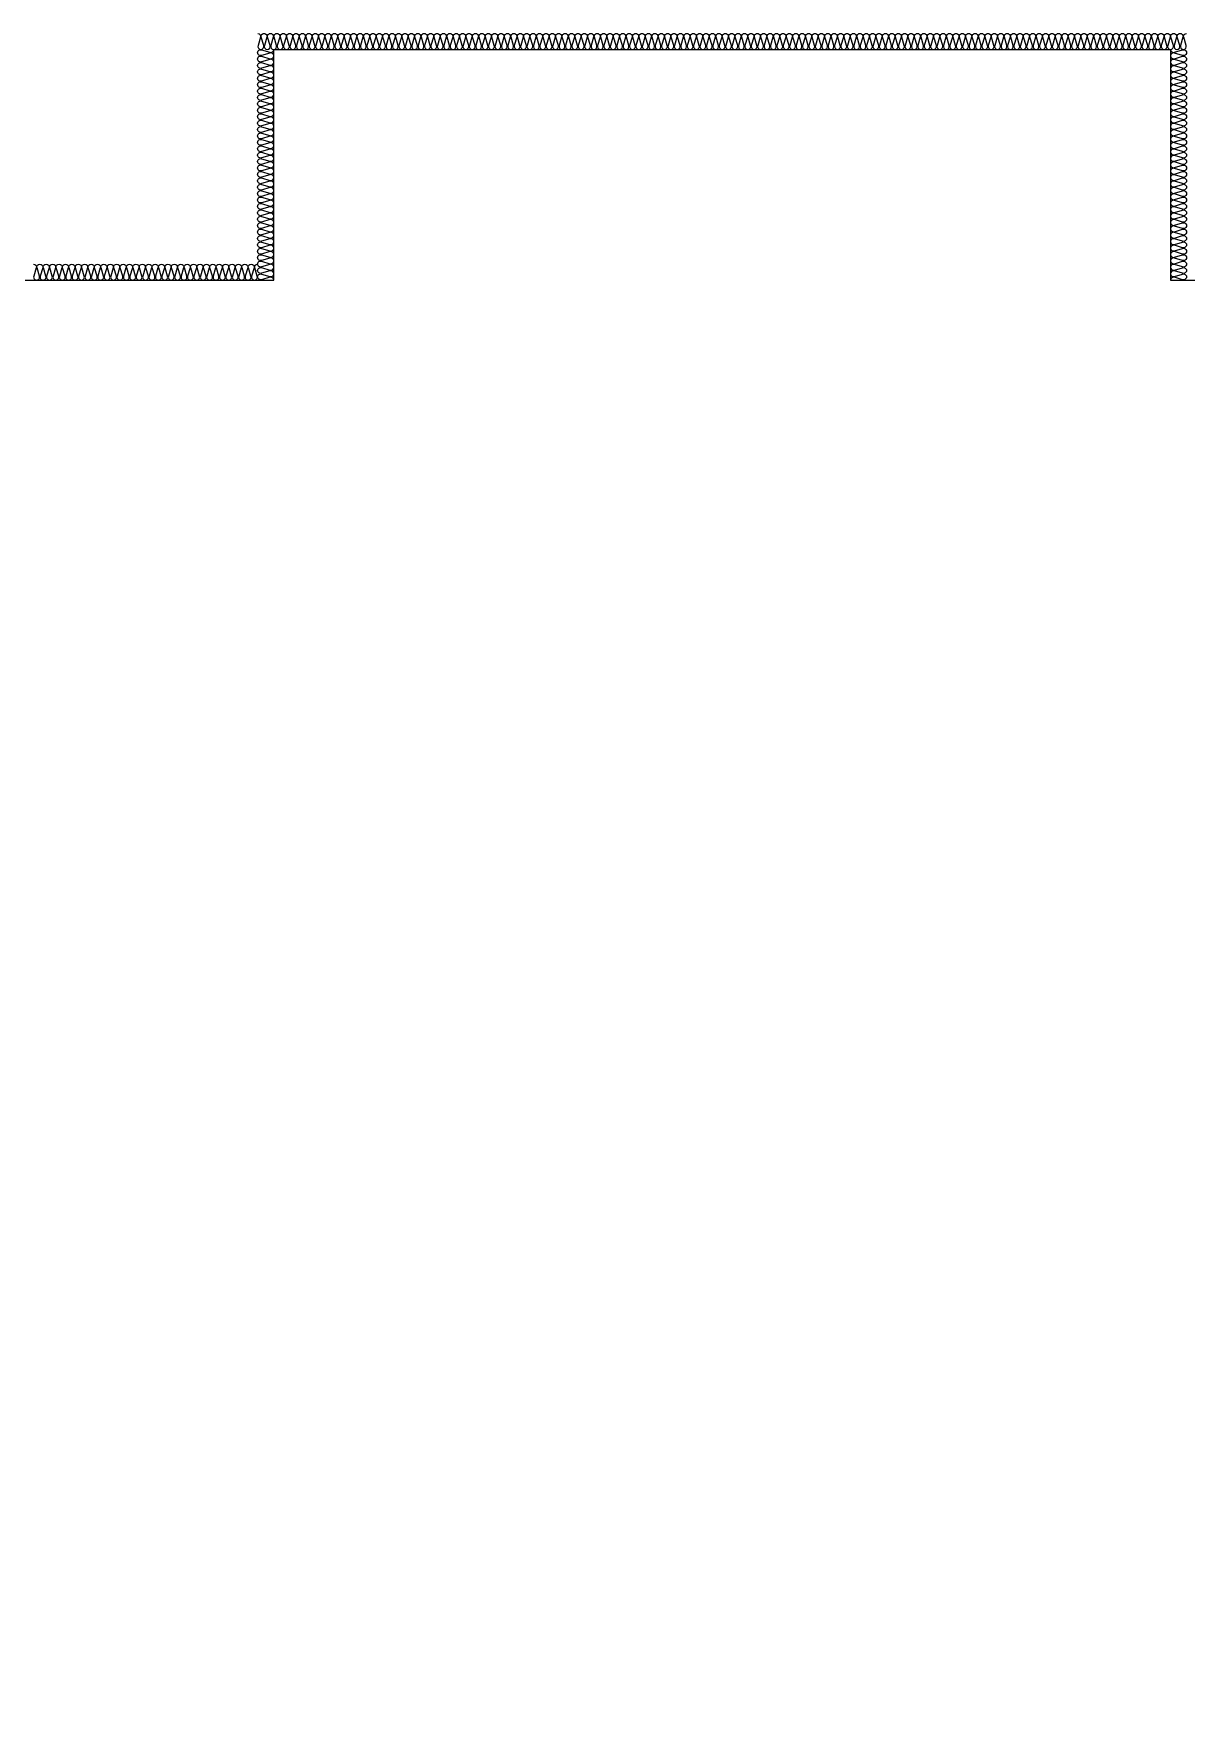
# Model space of a CAD drawing. Header units: millimetres. Extents: x 17311 to 801382, y -242618 to -104888.
# Drawn here: x 331111 to 334711, y -198279 to -193059 of the extents above; entities that cross this region are included whole.
import ezdxf

# ---------------------------------------------------------------- set-up
doc = ezdxf.new("R2010")
doc.units = ezdxf.units.MM
doc.header["$LTSCALE"] = 250
doc.layers.add('ISL', color=251, linetype='Continuous')

msp = doc.modelspace()

# ---------------------------------------------------------------- linework, layer by layer
at = {"layer": 'ISL'}
for points in [[(331810.7, -193059.5, -0.509039), (331819.5, -193071.6), (331811.8, -193097.4, 0.509267), (331820.7, -193109.5, 0.509267), (331829.5, -193097.4), (331821.8, -193071.6, -1.372593), (331839.5, -193071.6), (331831.8, -193097.4, 0.509267), (331840.7, -193109.5, 0.509267), (331849.5, -193097.4), (331841.8, -193071.6, -1.372593), (331859.5, -193071.6), (331851.8, -193097.4, 0.509267), (331860.7, -193109.5, 0.509267), (331869.5, -193097.4), (331861.8, -193071.6, -1.372593), (331879.5, -193071.6), (331871.8, -193097.4, 0.509267), (331880.7, -193109.5, 0.509267), (331889.5, -193097.4), (331881.8, -193071.6, -1.372593), (331899.5, -193071.6), (331891.8, -193097.4, 0.509267), (331900.7, -193109.5, 0.509267), (331909.5, -193097.4), (331901.8, -193071.6, -1.372593), (331919.5, -193071.6), (331911.8, -193097.4, 0.509267), (331920.7, -193109.5, 0.509267), (331929.5, -193097.4), (331921.8, -193071.6, -1.372593), (331939.5, -193071.6), (331931.8, -193097.4, 0.509267), (331940.7, -193109.5, 0.509267), (331949.5, -193097.4), (331941.8, -193071.6, -1.372593), (331959.5, -193071.6), (331951.8, -193097.4, 0.509267), (331960.7, -193109.5, 0.509267), (331969.5, -193097.4), (331961.8, -193071.6, -1.372593), (331979.5, -193071.6), (331971.8, -193097.4, 0.509267), (331980.7, -193109.5, 0.509267), (331989.5, -193097.4), (331981.8, -193071.6, -1.372593), (331999.5, -193071.6), (331991.8, -193097.4, 0.509267), (332000.7, -193109.5, 0.509267), (332009.5, -193097.4), (332001.8, -193071.6, -1.372593), (332019.5, -193071.6), (332011.8, -193097.4, 0.509267), (332020.7, -193109.5, 0.509267), (332029.5, -193097.4), (332021.8, -193071.6, -1.372593), (332039.5, -193071.6), (332031.8, -193097.4, 0.509267), (332040.7, -193109.5, 0.509267), (332049.5, -193097.4), (332041.8, -193071.6, -1.372593), (332059.5, -193071.6), (332051.8, -193097.4, 0.509267), (332060.7, -193109.5, 0.509267), (332069.5, -193097.4), (332061.8, -193071.6, -1.372593), (332079.5, -193071.6), (332071.8, -193097.4, 0.509267), (332080.7, -193109.5, 0.509267), (332089.5, -193097.4), (332081.8, -193071.6, -1.372593), (332099.5, -193071.6), (332091.8, -193097.4, 0.509267), (332100.7, -193109.5, 0.509267), (332109.5, -193097.4), (332101.8, -193071.6, -1.372593), (332119.5, -193071.6), (332111.8, -193097.4, 0.509267), (332120.7, -193109.5, 0.509267), (332129.5, -193097.4), (332121.8, -193071.6, -1.372593), (332139.5, -193071.6), (332131.8, -193097.4, 0.509267), (332140.7, -193109.5, 0.509267), (332149.5, -193097.4), (332141.8, -193071.6, -1.372593), (332159.5, -193071.6), (332151.8, -193097.4, 0.509267), (332160.7, -193109.5, 0.509267), (332169.5, -193097.4), (332161.8, -193071.6, -1.372593), (332179.5, -193071.6), (332171.8, -193097.4, 0.509267), (332180.7, -193109.5, 0.509267), (332189.5, -193097.4), (332181.8, -193071.6, -1.372593), (332199.5, -193071.6), (332191.8, -193097.4, 0.509267), (332200.7, -193109.5, 0.509267), (332209.5, -193097.4), (332201.8, -193071.6, -1.372593), (332219.5, -193071.6), (332211.8, -193097.4, 0.509267), (332220.7, -193109.5, 0.509267), (332229.5, -193097.4), (332221.8, -193071.6, -1.372593), (332239.5, -193071.6), (332231.8, -193097.4, 0.509267), (332240.7, -193109.5, 0.509267), (332249.5, -193097.4), (332241.8, -193071.6, -1.372593), (332259.5, -193071.6), (332251.8, -193097.4, 0.509267), (332260.7, -193109.5, 0.509267), (332269.5, -193097.4), (332261.8, -193071.6, -1.372593), (332279.5, -193071.6), (332271.8, -193097.4, 0.509267), (332280.7, -193109.5, 0.509267), (332289.5, -193097.4), (332281.8, -193071.6, -1.372593), (332299.5, -193071.6), (332291.8, -193097.4, 0.509267), (332300.7, -193109.5, 0.509267), (332309.5, -193097.4), (332301.8, -193071.6, -1.372593), (332319.5, -193071.6), (332311.8, -193097.4, 0.509267), (332320.7, -193109.5, 0.509267), (332329.5, -193097.4), (332321.8, -193071.6, -1.372593), (332339.5, -193071.6), (332331.8, -193097.4, 0.509267), (332340.7, -193109.5, 0.509267), (332349.5, -193097.4), (332341.8, -193071.6, -1.372593), (332359.5, -193071.6), (332351.8, -193097.4, 0.509267), (332360.7, -193109.5, 0.509267), (332369.5, -193097.4), (332361.8, -193071.6, -1.372593), (332379.5, -193071.6), (332371.8, -193097.4, 0.509267), (332380.7, -193109.5, 0.509267), (332389.5, -193097.4), (332381.8, -193071.6, -1.372593), (332399.5, -193071.6), (332391.8, -193097.4, 0.509267), (332400.7, -193109.5, 0.509267), (332409.5, -193097.4), (332401.8, -193071.6, -1.372593), (332419.5, -193071.6), (332411.8, -193097.4, 0.509267), (332420.7, -193109.5, 0.509267), (332429.5, -193097.4), (332421.8, -193071.6, -1.372593), (332439.5, -193071.6), (332431.8, -193097.4, 0.509267), (332440.7, -193109.5, 0.509267), (332449.5, -193097.4), (332441.8, -193071.6, -1.372593), (332459.5, -193071.6), (332451.8, -193097.4, 0.509267), (332460.7, -193109.5, 0.509267), (332469.5, -193097.4), (332461.8, -193071.6, -1.372593), (332479.5, -193071.6), (332471.8, -193097.4, 0.509267), (332480.7, -193109.5, 0.509267), (332489.5, -193097.4), (332481.8, -193071.6, -1.372593), (332499.5, -193071.6), (332491.8, -193097.4, 0.509267), (332500.7, -193109.5, 0.509267), (332509.5, -193097.4), (332501.8, -193071.6, -1.372593), (332519.5, -193071.6), (332511.8, -193097.4, 0.509267), (332520.7, -193109.5, 0.509267), (332529.5, -193097.4), (332521.8, -193071.6, -1.372593), (332539.5, -193071.6), (332531.8, -193097.4, 0.509267), (332540.7, -193109.5, 0.509267), (332549.5, -193097.4), (332541.8, -193071.6, -1.372593), (332559.5, -193071.6), (332551.8, -193097.4, 0.509267), (332560.7, -193109.5, 0.509267), (332569.5, -193097.4), (332561.8, -193071.6, -1.372593), (332579.5, -193071.6), (332571.8, -193097.4, 0.509267), (332580.7, -193109.5, 0.509267), (332589.5, -193097.4), (332581.8, -193071.6, -1.372593), (332599.5, -193071.6), (332591.8, -193097.4, 0.509267), (332600.7, -193109.5, 0.509267), (332609.5, -193097.4), (332601.8, -193071.6, -1.372593), (332619.5, -193071.6), (332611.8, -193097.4, 0.509267), (332620.7, -193109.5, 0.509267), (332629.5, -193097.4), (332621.8, -193071.6, -1.372593), (332639.5, -193071.6), (332631.8, -193097.4, 0.509267), (332640.7, -193109.5, 0.509267), (332649.5, -193097.4), (332641.8, -193071.6, -1.372593), (332659.5, -193071.6), (332651.8, -193097.4, 0.509267), (332660.7, -193109.5, 0.509267), (332669.5, -193097.4), (332661.8, -193071.6, -1.372593), (332679.5, -193071.6), (332671.8, -193097.4, 0.509267), (332680.7, -193109.5, 0.509267), (332689.5, -193097.4), (332681.8, -193071.6, -1.372593), (332699.5, -193071.6), (332691.8, -193097.4, 0.509267), (332700.7, -193109.5, 0.509267), (332709.5, -193097.4), (332701.8, -193071.6, -1.372593), (332719.5, -193071.6), (332711.8, -193097.4, 0.509267), (332720.7, -193109.5, 0.509267), (332729.5, -193097.4), (332721.8, -193071.6, -1.372593), (332739.5, -193071.6), (332731.8, -193097.4, 0.509267), (332740.7, -193109.5, 0.509267), (332749.5, -193097.4), (332741.8, -193071.6, -1.372593), (332759.5, -193071.6), (332751.8, -193097.4, 0.509267), (332760.7, -193109.5, 0.509267), (332769.5, -193097.4), (332761.8, -193071.6, -1.372593), (332779.5, -193071.6), (332771.8, -193097.4, 0.509267), (332780.7, -193109.5, 0.509267), (332789.5, -193097.4), (332781.8, -193071.6, -1.372593), (332799.5, -193071.6), (332791.8, -193097.4, 0.509267), (332800.7, -193109.5, 0.509267), (332809.5, -193097.4), (332801.8, -193071.6, -1.372593), (332819.5, -193071.6), (332811.8, -193097.4, 0.509267), (332820.7, -193109.5, 0.509267), (332829.5, -193097.4), (332821.8, -193071.6, -1.372593), (332839.5, -193071.6), (332831.8, -193097.4, 0.509267), (332840.7, -193109.5, 0.509267), (332849.5, -193097.4), (332841.8, -193071.6, -1.372593), (332859.5, -193071.6), (332851.8, -193097.4, 0.509267), (332860.7, -193109.5, 0.509267), (332869.5, -193097.4), (332861.8, -193071.6, -1.372593), (332879.5, -193071.6), (332871.8, -193097.4, 0.509267), (332880.7, -193109.5, 0.509267), (332889.5, -193097.4), (332881.8, -193071.6, -1.372593), (332899.5, -193071.6), (332891.8, -193097.4, 0.509267), (332900.7, -193109.5, 0.509267), (332909.5, -193097.4), (332901.8, -193071.6, -1.372593), (332919.5, -193071.6), (332911.8, -193097.4, 0.509267), (332920.7, -193109.5, 0.509267), (332929.5, -193097.4), (332921.8, -193071.6, -1.372593), (332939.5, -193071.6), (332931.8, -193097.4, 0.509267), (332940.7, -193109.5, 0.509267), (332949.5, -193097.4), (332941.8, -193071.6, -1.372593), (332959.5, -193071.6), (332951.8, -193097.4, 0.509267), (332960.7, -193109.5, 0.509267), (332969.5, -193097.4), (332961.8, -193071.6, -1.372593), (332979.5, -193071.6), (332971.8, -193097.4, 0.509267), (332980.7, -193109.5, 0.509267), (332989.5, -193097.4), (332981.8, -193071.6, -1.372593), (332999.5, -193071.6), (332991.8, -193097.4, 0.509267), (333000.7, -193109.5, 0.509267), (333009.5, -193097.4), (333001.8, -193071.6, -1.372593), (333019.5, -193071.6), (333011.8, -193097.4, 0.509267), (333020.7, -193109.5, 0.509267), (333029.5, -193097.4), (333021.8, -193071.6, -1.372593), (333039.5, -193071.6), (333031.8, -193097.4, 0.509267), (333040.7, -193109.5, 0.509267), (333049.5, -193097.4), (333041.8, -193071.6, -1.372593), (333059.5, -193071.6), (333051.8, -193097.4, 0.509267), (333060.7, -193109.5, 0.509267), (333069.5, -193097.4), (333061.8, -193071.6, -1.372593), (333079.5, -193071.6), (333071.8, -193097.4, 0.509267), (333080.7, -193109.5, 0.509267), (333089.5, -193097.4), (333081.8, -193071.6, -1.372593), (333099.5, -193071.6), (333091.8, -193097.4, 0.509267), (333100.7, -193109.5, 0.509267), (333109.5, -193097.4), (333101.8, -193071.6, -1.372593), (333119.5, -193071.6), (333111.8, -193097.4, 0.509267), (333120.7, -193109.5, 0.509267), (333129.5, -193097.4), (333121.8, -193071.6, -1.372593), (333139.5, -193071.6), (333131.8, -193097.4, 0.509267), (333140.7, -193109.5, 0.509267), (333149.5, -193097.4), (333141.8, -193071.6, -1.372593), (333159.5, -193071.6), (333151.8, -193097.4, 0.509267), (333160.7, -193109.5, 0.509267), (333169.5, -193097.4), (333161.8, -193071.6, -1.372593), (333179.5, -193071.6), (333171.8, -193097.4, 0.509267), (333180.7, -193109.5, 0.509267), (333189.5, -193097.4), (333181.8, -193071.6, -1.372593), (333199.5, -193071.6), (333191.8, -193097.4, 0.509267), (333200.7, -193109.5, 0.509267), (333209.5, -193097.4), (333201.8, -193071.6, -1.372593), (333219.5, -193071.6), (333211.8, -193097.4, 0.509267), (333220.7, -193109.5, 0.509267), (333229.5, -193097.4), (333221.8, -193071.6, -1.372593), (333239.5, -193071.6), (333231.8, -193097.4, 0.509267), (333240.7, -193109.5, 0.509267), (333249.5, -193097.4), (333241.8, -193071.6, -1.372593), (333259.5, -193071.6), (333251.8, -193097.4, 0.509267), (333260.7, -193109.5, 0.509267), (333269.5, -193097.4), (333261.8, -193071.6, -1.372593), (333279.5, -193071.6), (333271.8, -193097.4, 0.509267), (333280.7, -193109.5, 0.509267), (333289.5, -193097.4), (333281.8, -193071.6, -1.372593), (333299.5, -193071.6), (333291.8, -193097.4, 0.509267), (333300.7, -193109.5, 0.509267), (333309.5, -193097.4), (333301.8, -193071.6, -1.372593), (333319.5, -193071.6), (333311.8, -193097.4, 0.509267), (333320.7, -193109.5, 0.509267), (333329.5, -193097.4), (333321.8, -193071.6, -1.372593), (333339.5, -193071.6), (333331.8, -193097.4, 0.509267), (333340.7, -193109.5, 0.509267), (333349.5, -193097.4), (333341.8, -193071.6, -1.372593), (333359.5, -193071.6), (333351.8, -193097.4, 0.509267), (333360.7, -193109.5, 0.509267), (333369.5, -193097.4), (333361.8, -193071.6, -1.372593), (333379.5, -193071.6), (333371.8, -193097.4, 0.509267), (333380.7, -193109.5, 0.509267), (333389.5, -193097.4), (333381.8, -193071.6, -1.372593), (333399.5, -193071.6), (333391.8, -193097.4, 0.509267), (333400.7, -193109.5, 0.509267), (333409.5, -193097.4), (333401.8, -193071.6, -1.372593), (333419.5, -193071.6), (333411.8, -193097.4, 0.509267), (333420.7, -193109.5, 0.509267), (333429.5, -193097.4), (333421.8, -193071.6, -1.372593), (333439.5, -193071.6), (333431.8, -193097.4, 0.509267), (333440.7, -193109.5, 0.509267), (333449.5, -193097.4), (333441.8, -193071.6, -1.372593), (333459.5, -193071.6), (333451.8, -193097.4, 0.509267), (333460.7, -193109.5, 0.509267), (333469.5, -193097.4), (333461.8, -193071.6, -1.372593), (333479.5, -193071.6), (333471.8, -193097.4, 0.509267), (333480.7, -193109.5, 0.509267), (333489.5, -193097.4), (333481.8, -193071.6, -1.372593), (333499.5, -193071.6), (333491.8, -193097.4, 0.509267), (333500.7, -193109.5, 0.509267), (333509.5, -193097.4), (333501.8, -193071.6, -1.372593), (333519.5, -193071.6), (333511.8, -193097.4, 0.509267), (333520.7, -193109.5, 0.509267), (333529.5, -193097.4), (333521.8, -193071.6, -1.372593), (333539.5, -193071.6), (333531.8, -193097.4, 0.509267), (333540.7, -193109.5, 0.509267), (333549.5, -193097.4), (333541.8, -193071.6, -1.372593), (333559.5, -193071.6), (333551.8, -193097.4, 0.509267), (333560.7, -193109.5, 0.509267), (333569.5, -193097.4), (333561.8, -193071.6, -1.372593), (333579.5, -193071.6), (333571.8, -193097.4, 0.509267), (333580.7, -193109.5, 0.509267), (333589.5, -193097.4), (333581.8, -193071.6, -1.372593), (333599.5, -193071.6), (333591.8, -193097.4, 0.509267), (333600.7, -193109.5, 0.509267), (333609.5, -193097.4), (333601.8, -193071.6, -1.372593), (333619.5, -193071.6), (333611.8, -193097.4, 0.509267), (333620.7, -193109.5, 0.509267), (333629.5, -193097.4), (333621.8, -193071.6, -1.372593), (333639.5, -193071.6), (333631.8, -193097.4, 0.509267), (333640.7, -193109.5, 0.509267), (333649.5, -193097.4), (333641.8, -193071.6, -1.372593), (333659.5, -193071.6), (333651.8, -193097.4, 0.509267), (333660.7, -193109.5, 0.509267), (333669.5, -193097.4), (333661.8, -193071.6, -1.372593), (333679.5, -193071.6), (333671.8, -193097.4, 0.509267), (333680.7, -193109.5, 0.509267), (333689.5, -193097.4), (333681.8, -193071.6, -1.372593), (333699.5, -193071.6), (333691.8, -193097.4, 0.509267), (333700.7, -193109.5, 0.509267), (333709.5, -193097.4), (333701.8, -193071.6, -1.372593), (333719.5, -193071.6), (333711.8, -193097.4, 0.509267), (333720.7, -193109.5, 0.509267), (333729.5, -193097.4), (333721.8, -193071.6, -1.372593), (333739.5, -193071.6), (333731.8, -193097.4, 0.509267), (333740.7, -193109.5, 0.509267), (333749.5, -193097.4), (333741.8, -193071.6, -1.372593), (333759.5, -193071.6), (333751.8, -193097.4, 0.509267), (333760.7, -193109.5, 0.509267), (333769.5, -193097.4), (333761.8, -193071.6, -1.372593), (333779.5, -193071.6), (333771.8, -193097.4, 0.509267), (333780.7, -193109.5, 0.509267), (333789.5, -193097.4), (333781.8, -193071.6, -1.372593), (333799.5, -193071.6), (333791.8, -193097.4, 0.509267), (333800.7, -193109.5, 0.509267), (333809.5, -193097.4), (333801.8, -193071.6, -1.372593), (333819.5, -193071.6), (333811.8, -193097.4, 0.509267), (333820.7, -193109.5, 0.509267), (333829.5, -193097.4), (333821.8, -193071.6, -1.372593), (333839.5, -193071.6), (333831.8, -193097.4, 0.509267), (333840.7, -193109.5, 0.509267), (333849.5, -193097.4), (333841.8, -193071.6, -1.372593), (333859.5, -193071.6), (333851.8, -193097.4, 0.509267), (333860.7, -193109.5, 0.509267), (333869.5, -193097.4), (333861.8, -193071.6, -1.372593), (333879.5, -193071.6), (333871.8, -193097.4, 0.509267), (333880.7, -193109.5, 0.509267), (333889.5, -193097.4), (333881.8, -193071.6, -1.372593), (333899.5, -193071.6), (333891.8, -193097.4, 0.509267), (333900.7, -193109.5, 0.509267), (333909.5, -193097.4), (333901.8, -193071.6, -1.372593), (333919.5, -193071.6), (333911.8, -193097.4, 0.509267), (333920.7, -193109.5, 0.509267), (333929.5, -193097.4), (333921.8, -193071.6, -1.372593), (333939.5, -193071.6), (333931.8, -193097.4, 0.509267), (333940.7, -193109.5, 0.509267), (333949.5, -193097.4), (333941.8, -193071.6, -1.372593), (333959.5, -193071.6), (333951.8, -193097.4, 0.509267), (333960.7, -193109.5, 0.509267), (333969.5, -193097.4), (333961.8, -193071.6, -1.372593), (333979.5, -193071.6), (333971.8, -193097.4, 0.509267), (333980.7, -193109.5, 0.509267), (333989.5, -193097.4), (333981.8, -193071.6, -1.372593), (333999.5, -193071.6), (333991.8, -193097.4, 0.509267), (334000.7, -193109.5, 0.509267), (334009.5, -193097.4), (334001.8, -193071.6, -1.372593), (334019.5, -193071.6), (334011.8, -193097.4, 0.509267), (334020.7, -193109.5, 0.509267), (334029.5, -193097.4), (334021.8, -193071.6, -1.372593), (334039.5, -193071.6), (334031.8, -193097.4, 0.509267), (334040.7, -193109.5, 0.509267), (334049.5, -193097.4), (334041.8, -193071.6, -1.372593), (334059.5, -193071.6), (334051.8, -193097.4, 0.509267), (334060.7, -193109.5, 0.509267), (334069.5, -193097.4), (334061.8, -193071.6, -1.372593), (334079.5, -193071.6), (334071.8, -193097.4, 0.509267), (334080.7, -193109.5, 0.509267), (334089.5, -193097.4), (334081.8, -193071.6, -1.372593), (334099.5, -193071.6), (334091.8, -193097.4, 0.509267), (334100.7, -193109.5, 0.509267), (334109.5, -193097.4), (334101.8, -193071.6, -1.372593), (334119.5, -193071.6), (334111.8, -193097.4, 0.509267), (334120.7, -193109.5, 0.509267), (334129.5, -193097.4), (334121.8, -193071.6, -1.372593), (334139.5, -193071.6), (334131.8, -193097.4, 0.509267), (334140.7, -193109.5, 0.509267), (334149.5, -193097.4), (334141.8, -193071.6, -1.372593), (334159.5, -193071.6), (334151.8, -193097.4, 0.509267), (334160.7, -193109.5, 0.509267), (334169.5, -193097.4), (334161.8, -193071.6, -1.372593), (334179.5, -193071.6), (334171.8, -193097.4, 0.509267), (334180.7, -193109.5, 0.509267), (334189.5, -193097.4), (334181.8, -193071.6, -1.372593), (334199.5, -193071.6), (334191.8, -193097.4, 0.509267), (334200.7, -193109.5, 0.509267), (334209.5, -193097.4), (334201.8, -193071.6, -1.372593), (334219.5, -193071.6), (334211.8, -193097.4, 0.509267), (334220.7, -193109.5, 0.509267), (334229.5, -193097.4), (334221.8, -193071.6, -1.372593), (334239.5, -193071.6), (334231.8, -193097.4, 0.509267), (334240.7, -193109.5, 0.509267), (334249.5, -193097.4), (334241.8, -193071.6, -1.372593), (334259.5, -193071.6), (334251.8, -193097.4, 0.509267), (334260.7, -193109.5, 0.509267), (334269.5, -193097.4), (334261.8, -193071.6, -1.372593), (334279.5, -193071.6), (334271.8, -193097.4, 0.509267), (334280.7, -193109.5, 0.509267), (334289.5, -193097.4), (334281.8, -193071.6, -1.372593), (334299.5, -193071.6), (334291.8, -193097.4, 0.509267), (334300.7, -193109.5, 0.509267), (334309.5, -193097.4), (334301.8, -193071.6, -1.372593), (334319.5, -193071.6), (334311.8, -193097.4, 0.509267), (334320.7, -193109.5, 0.509267), (334329.5, -193097.4), (334321.8, -193071.6, -1.372593), (334339.5, -193071.6), (334331.8, -193097.4, 0.509267), (334340.7, -193109.5, 0.509267), (334349.5, -193097.4), (334341.8, -193071.6, -1.372593), (334359.5, -193071.6), (334351.8, -193097.4, 0.509267), (334360.7, -193109.5, 0.509267), (334369.5, -193097.4), (334361.8, -193071.6, -1.372593), (334379.5, -193071.6), (334371.8, -193097.4, 0.509267), (334380.7, -193109.5, 0.509267), (334389.5, -193097.4), (334381.8, -193071.6, -1.372593), (334399.5, -193071.6), (334391.8, -193097.4, 0.509267), (334400.7, -193109.5, 0.509267), (334409.5, -193097.4), (334401.8, -193071.6, -1.372593), (334419.5, -193071.6), (334411.8, -193097.4, 0.509267), (334420.7, -193109.5, 0.509267), (334429.5, -193097.4), (334421.8, -193071.6, -1.372593), (334439.5, -193071.6), (334431.8, -193097.4, 0.509267), (334440.7, -193109.5, 0.509267), (334449.5, -193097.4), (334441.8, -193071.6, -1.372593), (334459.5, -193071.6), (334451.8, -193097.4, 0.509267), (334460.7, -193109.5, 0.509267), (334469.5, -193097.4), (334461.8, -193071.6, -1.372593), (334479.5, -193071.6), (334471.8, -193097.4, 0.509267), (334480.7, -193109.5, 0.509267), (334489.5, -193097.4), (334481.8, -193071.6, -1.372593), (334499.5, -193071.6), (334491.8, -193097.4, 0.509267), (334500.7, -193109.5, 0.509267), (334509.5, -193097.4), (334501.8, -193071.6, -1.372593), (334519.5, -193071.6), (334511.8, -193097.4, 0.509267), (334520.7, -193109.5, 0.509267), (334529.5, -193097.4), (334521.8, -193071.6, -1.372593), (334539.5, -193071.6), (334531.8, -193097.4, 0.509267), (334540.7, -193109.5, 0.509267), (334549.5, -193097.4), (334541.8, -193071.6, -1.372593), (334559.5, -193071.6), (334551.8, -193097.4, 0.509267), (334560.7, -193109.5, 0.509267), (334569.5, -193097.4), (334561.8, -193071.6, -1.372593), (334579.5, -193071.6), (334571.8, -193097.4, 0.509267), (334580.7, -193109.5, 0.509267), (334589.5, -193097.4), (334581.8, -193071.6, -1.372593), (334599.5, -193071.6), (334591.8, -193097.4, 0.509267), (334600.7, -193109.5, 0.509267), (334609.5, -193097.4), (334601.8, -193071.6, -1.372593), (334619.5, -193071.6), (334611.8, -193097.4, 0.509267), (334620.7, -193109.5, 0.509267), (334629.5, -193097.4), (334621.8, -193071.6, -1.372593), (334639.5, -193071.6), (334631.8, -193097.4, 0.509267), (334640.7, -193109.5, 0.509267), (334649.5, -193097.4), (334641.8, -193071.6, -1.372593), (334659.5, -193071.6), (334651.8, -193097.4, 0.509267), (334660.7, -193109.5, 0.509267), (334669.5, -193097.4), (334661.8, -193071.6, -1.372593), (334679.5, -193071.6), (334671.8, -193097.4, 0.509267), (334680.7, -193109.5, 0.509267), (334689.5, -193097.4), (334681.8, -193071.6, -1.372593), (334699.5, -193071.6), (334691.8, -193097.4, 0.509267), (334700.7, -193109.5, 0.509267), (334709.5, -193097.4), (334701.8, -193071.6, -0.508361), (334710.7, -193059.5)], [(331860.7, -193829.5, 0.509267), (331848.5, -193820.6), (331822.8, -193828.3, -1.372593), (331822.8, -193810.6), (331848.5, -193818.3, 0.509267), (331860.7, -193809.5, 0.509267), (331848.5, -193800.6), (331822.8, -193808.3, -1.372593), (331822.8, -193790.6), (331848.5, -193798.3, 0.509267), (331860.7, -193789.5, 0.509267), (331848.5, -193780.6), (331822.8, -193788.3, -1.372593), (331822.8, -193770.6), (331848.5, -193778.3, 0.509267), (331860.7, -193769.5, 0.509267), (331848.5, -193760.6), (331822.8, -193768.3, -1.372593), (331822.8, -193750.6), (331848.5, -193758.3, 0.509267), (331860.7, -193749.5, 0.509267), (331848.5, -193740.6), (331822.8, -193748.3, -1.372593), (331822.8, -193730.6), (331848.5, -193738.3, 0.509267), (331860.7, -193729.5, 0.509267), (331848.5, -193720.6), (331822.8, -193728.3, -1.372593), (331822.8, -193710.6), (331848.5, -193718.3, 0.509267), (331860.7, -193709.5, 0.509267), (331848.5, -193700.6), (331822.8, -193708.3, -1.372593), (331822.8, -193690.6), (331848.5, -193698.3, 0.509267), (331860.7, -193689.5, 0.509267), (331848.5, -193680.6), (331822.8, -193688.3, -1.372593), (331822.8, -193670.6), (331848.5, -193678.3, 0.509267), (331860.7, -193669.5, 0.509267), (331848.5, -193660.6), (331822.8, -193668.3, -1.372593), (331822.8, -193650.6), (331848.5, -193658.3, 0.509267), (331860.7, -193649.5, 0.509267), (331848.5, -193640.6), (331822.8, -193648.3, -1.372593), (331822.8, -193630.6), (331848.5, -193638.3, 0.509267), (331860.7, -193629.5, 0.509267), (331848.5, -193620.6), (331822.8, -193628.3, -1.372593), (331822.8, -193610.6), (331848.5, -193618.3, 0.509267), (331860.7, -193609.5, 0.509267), (331848.5, -193600.6), (331822.8, -193608.3, -1.372593), (331822.8, -193590.6), (331848.5, -193598.3, 0.509267), (331860.7, -193589.5, 0.509267), (331848.5, -193580.6), (331822.8, -193588.3, -1.372593), (331822.8, -193570.6), (331848.5, -193578.3, 0.509267), (331860.7, -193569.5, 0.509267), (331848.5, -193560.6), (331822.8, -193568.3, -1.372593), (331822.8, -193550.6), (331848.5, -193558.3, 0.509267), (331860.7, -193549.5, 0.509267), (331848.5, -193540.6), (331822.8, -193548.3, -1.372593), (331822.8, -193530.6), (331848.5, -193538.3, 0.509267), (331860.7, -193529.5, 0.509267), (331848.5, -193520.6), (331822.8, -193528.3, -1.372593), (331822.8, -193510.6), (331848.5, -193518.3, 0.509267), (331860.7, -193509.5, 0.509267), (331848.5, -193500.6), (331822.8, -193508.3, -1.372593), (331822.8, -193490.6), (331848.5, -193498.3, 0.509267), (331860.7, -193489.5, 0.509267), (331848.5, -193480.6), (331822.8, -193488.3, -1.372593), (331822.8, -193470.6), (331848.5, -193478.3, 0.509267), (331860.7, -193469.5, 0.509267), (331848.5, -193460.6), (331822.8, -193468.3, -1.372593), (331822.8, -193450.6), (331848.5, -193458.3, 0.509267), (331860.7, -193449.5, 0.509267), (331848.5, -193440.6), (331822.8, -193448.3, -1.372593), (331822.8, -193430.6), (331848.5, -193438.3, 0.509267), (331860.7, -193429.5, 0.509267), (331848.5, -193420.6), (331822.8, -193428.3, -1.372593), (331822.8, -193410.6), (331848.5, -193418.3, 0.509267), (331860.7, -193409.5, 0.509267), (331848.5, -193400.6), (331822.8, -193408.3, -1.372593), (331822.8, -193390.6), (331848.5, -193398.3, 0.509267), (331860.7, -193389.5, 0.509267), (331848.5, -193380.6), (331822.8, -193388.3, -1.372593), (331822.8, -193370.6), (331848.5, -193378.3, 0.509267), (331860.7, -193369.5, 0.509267), (331848.5, -193360.6), (331822.8, -193368.3, -1.372593), (331822.8, -193350.6), (331848.5, -193358.3, 0.509267), (331860.7, -193349.5, 0.509267), (331848.5, -193340.6), (331822.8, -193348.3, -1.372593), (331822.8, -193330.6), (331848.5, -193338.3, 0.509267), (331860.7, -193329.5, 0.509267), (331848.5, -193320.6), (331822.8, -193328.3, -1.372593), (331822.8, -193310.6), (331848.5, -193318.3, 0.509267), (331860.7, -193309.5, 0.509267), (331848.5, -193300.6), (331822.8, -193308.3, -1.372593), (331822.8, -193290.6), (331848.5, -193298.3, 0.509267), (331860.7, -193289.5, 0.509267), (331848.5, -193280.6), (331822.8, -193288.3, -1.372593), (331822.8, -193270.6), (331848.5, -193278.3, 0.509267), (331860.7, -193269.5, 0.509267), (331848.5, -193260.6), (331822.8, -193268.3, -1.372593), (331822.8, -193250.6), (331848.5, -193258.3, 0.509267), (331860.7, -193249.5, 0.509267), (331848.5, -193240.6), (331822.8, -193248.3, -1.372593), (331822.8, -193230.6), (331848.5, -193238.3, 0.509267), (331860.7, -193229.5, 0.509267), (331848.5, -193220.6), (331822.8, -193228.3, -1.372593), (331822.8, -193210.6), (331848.5, -193218.3, 0.509267), (331860.7, -193209.5, 0.509267), (331848.5, -193200.6), (331822.8, -193208.3, -1.372593), (331822.8, -193190.6), (331848.5, -193198.3, 0.509267), (331860.7, -193189.5, 0.509267), (331848.5, -193180.6), (331822.8, -193188.3, -1.372593), (331822.8, -193170.6), (331848.5, -193178.3, 0.509267), (331860.7, -193169.5, 0.509267), (331848.5, -193160.6), (331822.8, -193168.3, -1.372593), (331822.8, -193150.6), (331848.5, -193158.3, 0.509267), (331860.7, -193149.5, 0.509267), (331848.5, -193140.6), (331822.8, -193148.3, -1.372593), (331822.8, -193130.6), (331848.5, -193138.3, 0.509267), (331860.7, -193129.5, 0.509267), (331848.5, -193120.6), (331822.8, -193128.3, -1.372593), (331822.8, -193110.6), (331848.5, -193118.3, 0.509267), (331860.7, -193109.5)], [(334660.7, -193109.5, 0.509267), (334672.8, -193118.3), (334698.5, -193110.7, -1.372593), (334698.5, -193128.3), (334672.8, -193120.7, 0.509267), (334660.7, -193129.5, 0.509267), (334672.8, -193138.3), (334698.5, -193130.7, -1.372593), (334698.5, -193148.3), (334672.8, -193140.7, 0.509267), (334660.7, -193149.5, 0.509267), (334672.8, -193158.3), (334698.5, -193150.7, -1.372593), (334698.5, -193168.3), (334672.8, -193160.7, 0.509267), (334660.7, -193169.5, 0.509267), (334672.8, -193178.3), (334698.5, -193170.7, -1.372593), (334698.5, -193188.3), (334672.8, -193180.7, 0.509267), (334660.7, -193189.5, 0.509267), (334672.8, -193198.3), (334698.5, -193190.7, -1.372593), (334698.5, -193208.3), (334672.8, -193200.7, 0.509267), (334660.7, -193209.5, 0.509267), (334672.8, -193218.3), (334698.5, -193210.7, -1.372593), (334698.5, -193228.3), (334672.8, -193220.7, 0.509267), (334660.7, -193229.5, 0.509267), (334672.8, -193238.3), (334698.5, -193230.7, -1.372593), (334698.5, -193248.3), (334672.8, -193240.7, 0.509267), (334660.7, -193249.5, 0.509267), (334672.8, -193258.3), (334698.5, -193250.7, -1.372593), (334698.5, -193268.3), (334672.8, -193260.7, 0.509267), (334660.7, -193269.5, 0.509267), (334672.8, -193278.3), (334698.5, -193270.7, -1.372593), (334698.5, -193288.3), (334672.8, -193280.7, 0.509267), (334660.7, -193289.5, 0.509267), (334672.8, -193298.3), (334698.5, -193290.7, -1.372593), (334698.5, -193308.3), (334672.8, -193300.7, 0.509267), (334660.7, -193309.5, 0.509267), (334672.8, -193318.3), (334698.5, -193310.7, -1.372593), (334698.5, -193328.3), (334672.8, -193320.7, 0.509267), (334660.7, -193329.5, 0.509267), (334672.8, -193338.3), (334698.5, -193330.7, -1.372593), (334698.5, -193348.3), (334672.8, -193340.7, 0.509267), (334660.7, -193349.5, 0.509267), (334672.8, -193358.3), (334698.5, -193350.7, -1.372593), (334698.5, -193368.3), (334672.8, -193360.7, 0.509267), (334660.7, -193369.5, 0.509267), (334672.8, -193378.3), (334698.5, -193370.7, -1.372593), (334698.5, -193388.3), (334672.8, -193380.7, 0.509267), (334660.7, -193389.5, 0.509267), (334672.8, -193398.3), (334698.5, -193390.7, -1.372593), (334698.5, -193408.3), (334672.8, -193400.7, 0.509267), (334660.7, -193409.5, 0.509267), (334672.8, -193418.3), (334698.5, -193410.7, -1.372593), (334698.5, -193428.3), (334672.8, -193420.7, 0.509267), (334660.7, -193429.5, 0.509267), (334672.8, -193438.3), (334698.5, -193430.7, -1.372593), (334698.5, -193448.3), (334672.8, -193440.7, 0.509267), (334660.7, -193449.5, 0.509267), (334672.8, -193458.3), (334698.5, -193450.7, -1.372593), (334698.5, -193468.3), (334672.8, -193460.7, 0.509267), (334660.7, -193469.5, 0.509267), (334672.8, -193478.3), (334698.5, -193470.7, -1.372593), (334698.5, -193488.3), (334672.8, -193480.7, 0.509267), (334660.7, -193489.5, 0.509267), (334672.8, -193498.3), (334698.5, -193490.7, -1.372593), (334698.5, -193508.3), (334672.8, -193500.7, 0.509267), (334660.7, -193509.5, 0.509267), (334672.8, -193518.3), (334698.5, -193510.7, -1.372593), (334698.5, -193528.3), (334672.8, -193520.7, 0.509267), (334660.7, -193529.5, 0.509267), (334672.8, -193538.3), (334698.5, -193530.7, -1.372593), (334698.5, -193548.3), (334672.8, -193540.7, 0.509267), (334660.7, -193549.5, 0.509267), (334672.8, -193558.3), (334698.5, -193550.7, -1.372593), (334698.5, -193568.3), (334672.8, -193560.7, 0.509267), (334660.7, -193569.5, 0.509267), (334672.8, -193578.3), (334698.5, -193570.7, -1.372593), (334698.5, -193588.3), (334672.8, -193580.7, 0.509267), (334660.7, -193589.5, 0.509267), (334672.8, -193598.3), (334698.5, -193590.7, -1.372593), (334698.5, -193608.3), (334672.8, -193600.7, 0.509267), (334660.7, -193609.5, 0.509267), (334672.8, -193618.3), (334698.5, -193610.7, -1.372593), (334698.5, -193628.3), (334672.8, -193620.7, 0.509267), (334660.7, -193629.5, 0.509267), (334672.8, -193638.3), (334698.5, -193630.7, -1.372593), (334698.5, -193648.3), (334672.8, -193640.7, 0.509267), (334660.7, -193649.5, 0.509267), (334672.8, -193658.3), (334698.5, -193650.7, -1.372593), (334698.5, -193668.3), (334672.8, -193660.7, 0.509267), (334660.7, -193669.5, 0.509267), (334672.8, -193678.3), (334698.5, -193670.7, -1.372593), (334698.5, -193688.3), (334672.8, -193680.7, 0.509267), (334660.7, -193689.5, 0.509267), (334672.8, -193698.3), (334698.5, -193690.7, -1.372593), (334698.5, -193708.3), (334672.8, -193700.7, 0.509267), (334660.7, -193709.5, 0.509267), (334672.8, -193718.3), (334698.5, -193710.7, -1.372593), (334698.5, -193728.3), (334672.8, -193720.7, 0.509267), (334660.7, -193729.5, 0.509267), (334672.8, -193738.3), (334698.5, -193730.7, -1.372593), (334698.5, -193748.3), (334672.8, -193740.7, 0.509267), (334660.7, -193749.5, 0.509267), (334672.8, -193758.3), (334698.5, -193750.7, -1.372593), (334698.5, -193768.3), (334672.8, -193760.7, 0.509267), (334660.7, -193769.5, 0.509267), (334672.8, -193778.3), (334698.5, -193770.7, -1.372593), (334698.5, -193788.3), (334672.8, -193780.7, 0.509267), (334660.7, -193789.5, 0.509267), (334672.8, -193798.3), (334698.5, -193790.7, -1.372593), (334698.5, -193808.3), (334672.8, -193800.7, 0.509267), (334660.7, -193809.5, 0.509267), (334672.8, -193818.3), (334698.5, -193810.7, -1.372593), (334698.5, -193828.3), (334672.8, -193820.7, 0.509267), (334660.7, -193829.5)], [(331110.7, -193779.5, -0.509267), (331119.5, -193791.6), (331111.8, -193817.4, 1.372593), (331129.5, -193817.4), (331121.8, -193791.6, -0.509267), (331130.7, -193779.5, -0.509267), (331139.5, -193791.6), (331131.8, -193817.4, 1.372593), (331149.5, -193817.4), (331141.8, -193791.6, -0.509267), (331150.7, -193779.5, -0.509267), (331159.5, -193791.6), (331151.8, -193817.4, 1.372593), (331169.5, -193817.4), (331161.8, -193791.6, -0.509267), (331170.7, -193779.5, -0.509267), (331179.5, -193791.6), (331171.8, -193817.4, 1.372593), (331189.5, -193817.4), (331181.8, -193791.6, -0.509267), (331190.7, -193779.5, -0.509267), (331199.5, -193791.6), (331191.8, -193817.4, 1.372593), (331209.5, -193817.4), (331201.8, -193791.6, -0.509267), (331210.7, -193779.5, -0.509267), (331219.5, -193791.6), (331211.8, -193817.4, 1.372593), (331229.5, -193817.4), (331221.8, -193791.6, -0.509267), (331230.7, -193779.5, -0.509267), (331239.5, -193791.6), (331231.8, -193817.4, 1.372593), (331249.5, -193817.4), (331241.8, -193791.6, -0.509267), (331250.7, -193779.5, -0.509267), (331259.5, -193791.6), (331251.8, -193817.4, 1.372593), (331269.5, -193817.4), (331261.8, -193791.6, -0.509267), (331270.7, -193779.5, -0.509267), (331279.5, -193791.6), (331271.8, -193817.4, 1.372593), (331289.5, -193817.4), (331281.8, -193791.6, -0.509267), (331290.7, -193779.5, -0.509267), (331299.5, -193791.6), (331291.8, -193817.4, 1.372593), (331309.5, -193817.4), (331301.8, -193791.6, -0.509267), (331310.7, -193779.5, -0.509267), (331319.5, -193791.6), (331311.8, -193817.4, 1.372593), (331329.5, -193817.4), (331321.8, -193791.6, -0.509267), (331330.7, -193779.5, -0.509267), (331339.5, -193791.6), (331331.8, -193817.4, 1.372593), (331349.5, -193817.4), (331341.8, -193791.6, -0.509267), (331350.7, -193779.5, -0.509267), (331359.5, -193791.6), (331351.8, -193817.4, 1.372593), (331369.5, -193817.4), (331361.8, -193791.6, -0.509267), (331370.7, -193779.5, -0.509267), (331379.5, -193791.6), (331371.8, -193817.4, 1.372593), (331389.5, -193817.4), (331381.8, -193791.6, -0.509267), (331390.7, -193779.5, -0.509267), (331399.5, -193791.6), (331391.8, -193817.4, 1.372593), (331409.5, -193817.4), (331401.8, -193791.6, -0.509267), (331410.7, -193779.5, -0.509267), (331419.5, -193791.6), (331411.8, -193817.4, 1.372593), (331429.5, -193817.4), (331421.8, -193791.6, -0.509267), (331430.7, -193779.5, -0.509267), (331439.5, -193791.6), (331431.8, -193817.4, 1.372593), (331449.5, -193817.4), (331441.8, -193791.6, -0.509267), (331450.7, -193779.5, -0.509267), (331459.5, -193791.6), (331451.8, -193817.4, 1.372593), (331469.5, -193817.4), (331461.8, -193791.6, -0.509267), (331470.7, -193779.5, -0.509267), (331479.5, -193791.6), (331471.8, -193817.4, 1.372593), (331489.5, -193817.4), (331481.8, -193791.6, -0.509267), (331490.7, -193779.5, -0.509267), (331499.5, -193791.6), (331491.8, -193817.4, 1.372593), (331509.5, -193817.4), (331501.8, -193791.6, -0.509267), (331510.7, -193779.5, -0.509267), (331519.5, -193791.6), (331511.8, -193817.4, 1.372593), (331529.5, -193817.4), (331521.8, -193791.6, -0.509267), (331530.7, -193779.5, -0.509267), (331539.5, -193791.6), (331531.8, -193817.4, 1.372593), (331549.5, -193817.4), (331541.8, -193791.6, -0.509267), (331550.7, -193779.5, -0.509267), (331559.5, -193791.6), (331551.8, -193817.4, 1.372593), (331569.5, -193817.4), (331561.8, -193791.6, -0.509267), (331570.7, -193779.5, -0.509267), (331579.5, -193791.6), (331571.8, -193817.4, 1.372593), (331589.5, -193817.4), (331581.8, -193791.6, -0.509267), (331590.7, -193779.5, -0.509267), (331599.5, -193791.6), (331591.8, -193817.4, 1.372593), (331609.5, -193817.4), (331601.8, -193791.6, -0.509267), (331610.7, -193779.5, -0.509267), (331619.5, -193791.6), (331611.8, -193817.4, 1.372593), (331629.5, -193817.4), (331621.8, -193791.6, -0.509267), (331630.7, -193779.5, -0.509267), (331639.5, -193791.6), (331631.8, -193817.4, 1.372593), (331649.5, -193817.4), (331641.8, -193791.6, -0.509267), (331650.7, -193779.5, -0.509267), (331659.5, -193791.6), (331651.8, -193817.4, 1.372593), (331669.5, -193817.4), (331661.8, -193791.6, -0.509267), (331670.7, -193779.5, -0.509267), (331679.5, -193791.6), (331671.8, -193817.4, 1.372593), (331689.5, -193817.4), (331681.8, -193791.6, -0.509267), (331690.7, -193779.5, -0.509267), (331699.5, -193791.6), (331691.8, -193817.4, 1.372593), (331709.5, -193817.4), (331701.8, -193791.6, -0.509267), (331710.7, -193779.5, -0.509267), (331719.5, -193791.6), (331711.8, -193817.4, 1.372593), (331729.5, -193817.4), (331721.8, -193791.6, -0.509267), (331730.7, -193779.5, -0.509267), (331739.5, -193791.6), (331731.8, -193817.4, 1.372593), (331749.5, -193817.4), (331741.8, -193791.6, -0.509267), (331750.7, -193779.5, -0.509267), (331759.5, -193791.6), (331751.8, -193817.4, 1.372593), (331769.5, -193817.4), (331761.8, -193791.6, -0.509267), (331770.7, -193779.5, -0.509267), (331779.5, -193791.6), (331771.8, -193817.4, 1.372593), (331789.5, -193817.4), (331781.8, -193791.6, -0.509267), (331790.7, -193779.5, -0.509267), (331799.5, -193791.6), (331791.8, -193817.4, 1.372593), (331809.5, -193817.4), (331801.8, -193791.6, -0.509267), (331810.7, -193779.5)]]:
    msp.add_lwpolyline(points, format="xyb", dxfattribs=at)
msp.add_lwpolyline([(327460.7, -193829.5), (328260.7, -193829.5), (328260.7, -193109.5), (331060.7, -193109.5), (331060.7, -193829.5), (331860.7, -193829.5), (331860.7, -193109.5), (334660.7, -193109.5), (334660.7, -193829.5), (335460.7, -193829.5), (335460.7, -193109.5), (338260.7, -193109.5), (338260.7, -193829.5), (339060.7, -193829.5), (339060.7, -193109.5), (341860.7, -193109.5), (341860.7, -193829.5), (342660.7, -193829.5), (342660.7, -193109.5), (345460.7, -193109.5), (345460.7, -193829.5), (345710.7, -193829.5), (345710.7, -198279.5), (345760.7, -198279.5)], dxfattribs=at)

doc.saveas('drawing.dxf')
